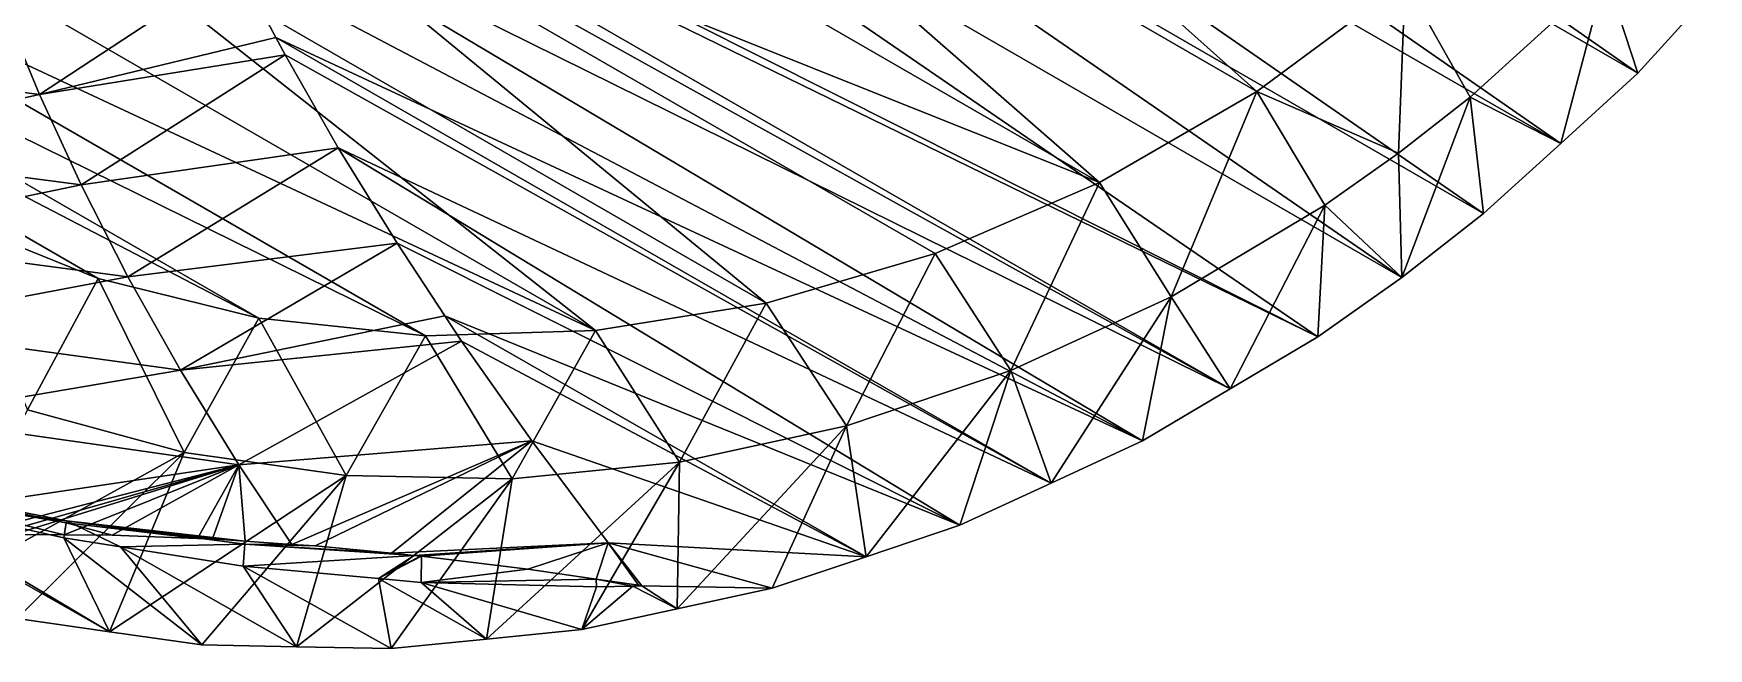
# Model space of a CAD drawing. Header units: metres. Extents: x -44.6 to 35.4, y -44.1 to 26.9.
# Drawn here: x 27.81 to 33.47, y -6.82 to -4.75 of the extents above; entities that cross this region are included whole.
import ezdxf

# ---------------------------------------------------------------- set-up
doc = ezdxf.new("R2010")
doc.units = ezdxf.units.M

msp = doc.modelspace()

# ---------------------------------------------------------------- linework, layer by layer
for points in [[(33.234993, -4.879559, 98.343468), (29.670536, -2.82162, 91.214554), (29.938917, -2.578015, 91.214554)], [(29.938917, -2.578015, 91.214554), (33.473427, -4.61592, 98.300354), (33.234993, -4.879559, 98.343468)], [(32.974075, -5.116828, 98.405434), (29.386189, -3.049306, 91.214554), (29.670536, -2.82162, 91.214554)], [(33.234993, -4.879559, 98.343468), (32.974075, -5.116828, 98.405434), (29.670536, -2.82162, 91.214554)], [(32.713158, -5.354098, 98.4674), (29.086737, -3.260383, 91.214554), (29.386189, -3.049306, 91.214554)], [(29.386189, -3.049306, 91.214554), (32.974075, -5.116828, 98.405434), (32.713158, -5.354098, 98.4674)], [(29.850414, -3.069177, 94.553925), (29.349352, -3.441119, 94.697083), (31.947428, -4.941119, 99.893234)], [(31.947428, -4.941119, 99.893234), (32.44849, -4.569177, 99.750076), (29.850414, -3.069177, 94.553925)], [(32.43734, -5.569764, 98.543053), (28.77309, -3.45421, 91.214554), (29.086737, -3.260383, 91.214554)], [(32.713158, -5.354098, 98.4674), (32.43734, -5.569764, 98.543053), (29.086737, -3.260383, 91.214554)], [(29.349352, -3.441119, 94.697083), (28.816902, -3.749299, 94.874344), (31.41498, -5.2493, 100.070496)], [(31.41498, -5.2493, 100.070496), (31.947428, -4.941119, 99.893234), (29.349352, -3.441119, 94.697083)], [(32.152691, -5.770138, 98.627533), (28.161783, -3.763989, 91.214554), (28.77309, -3.45421, 91.214554)], [(28.77309, -3.45421, 91.214554), (32.43734, -5.569764, 98.543053), (32.152691, -5.770138, 98.627533)], [(28.191515, -3.83637, 91.38382), (28.161783, -3.763989, 91.214554), (32.152691, -5.770138, 98.627533)], [(31.41498, -5.2493, 100.070496), (28.816902, -3.749299, 94.874344), (28.261137, -3.989045, 95.083023)], [(28.229311, -3.928378, 91.598991), (28.191515, -3.83637, 91.38382), (31.856541, -5.946384, 98.724724)], [(32.152691, -5.770138, 98.627533), (31.856541, -5.946384, 98.724724), (28.191515, -3.83637, 91.38382)], [(28.35676, -4.215292, 92.292656), (28.229311, -3.928378, 91.598991), (31.856541, -5.946384, 98.724724)], [(28.261137, -3.989045, 95.083023), (27.690479, -4.156723, 95.319946), (30.288555, -5.656723, 100.516098)], [(28.261137, -3.989045, 95.083023), (30.859213, -5.489045, 100.279175), (31.41498, -5.2493, 100.070496)], [(30.288555, -5.656723, 100.516098), (30.859213, -5.489045, 100.279175), (28.261137, -3.989045, 95.083023)], [(28.574081, -5.707605, 101.35865), (25.976004, -4.207605, 96.162491), (25.432571, -4.072991, 96.473068)], [(25.432571, -4.072991, 96.473068), (28.030647, -5.572991, 101.66922), (28.574081, -5.707605, 101.35865)], [(27.5152, -5.365037, 101.986977), (28.030647, -5.572991, 101.66922), (25.432571, -4.072991, 96.473068)], [(27.690479, -4.156723, 95.319946), (27.113581, -4.249791, 95.581528), (29.711657, -5.749791, 100.777679)], [(29.711657, -5.749791, 100.777679), (30.288555, -5.656723, 100.516098), (27.690479, -4.156723, 95.319946)], [(29.137264, -5.766838, 101.059959), (26.539186, -4.266838, 95.863808), (25.976004, -4.207605, 96.162491)], [(25.976004, -4.207605, 96.162491), (28.574081, -5.707605, 101.35865), (29.137264, -5.766838, 101.059959)], [(31.856541, -5.946384, 98.724724), (31.56039, -6.12263, 98.821922), (28.35676, -4.215292, 92.292656)], [(28.500916, -4.511633, 93.038742), (28.35676, -4.215292, 92.292656), (31.56039, -6.12263, 98.821922)], [(29.711657, -5.749791, 100.777679), (27.113581, -4.249791, 95.581528), (26.539186, -4.266838, 95.863808)], [(26.539186, -4.266838, 95.863808), (29.137264, -5.766838, 101.059959), (29.711657, -5.749791, 100.777679)], [(27.832457, -4.951015, 93.517685), (27.709169, -4.651397, 92.702156), (28.500916, -4.511633, 93.038742)], [(28.500916, -4.511633, 93.038742), (28.631739, -4.758928, 93.686256), (27.832457, -4.951015, 93.517685)], [(28.631739, -4.758928, 93.686256), (28.500916, -4.511633, 93.038742), (31.56039, -6.12263, 98.821922)], [(32.425976, -5.150086, 99.593643), (32.44849, -4.569177, 99.750076), (31.947428, -4.941119, 99.893234)], [(32.425976, -5.150086, 99.593643), (32.66785, -4.960964, 99.527298), (32.44849, -4.569177, 99.750076)], [(32.44849, -4.569177, 99.750076), (32.66785, -4.960964, 99.527298), (33.125458, -4.54483, 99.418625)], [(33.125458, -4.54483, 99.418625), (32.66785, -4.960964, 99.527298), (32.974075, -5.116828, 98.405434)], [(32.974075, -5.116828, 98.405434), (33.234993, -4.879559, 98.343468), (33.125458, -4.54483, 99.418625)], [(33.125458, -4.54483, 99.418625), (33.234993, -4.879559, 98.343468), (33.473427, -4.61592, 98.300354)], [(26.934803, -4.834795, 92.346626), (27.709169, -4.651397, 92.702156), (27.832457, -4.951015, 93.517685)], [(28.631739, -4.758928, 93.686256), (28.662537, -4.817149, 93.838699), (27.832457, -4.951015, 93.517685)], [(28.662537, -4.817149, 93.838699), (28.631739, -4.758928, 93.686256), (31.251921, -6.264962, 98.935074)], [(31.56039, -6.12263, 98.821922), (31.251921, -6.264962, 98.935074), (28.631739, -4.758928, 93.686256)], [(27.832457, -4.951015, 93.517685), (27.019365, -5.132223, 93.177017), (26.934803, -4.834795, 92.346626)], [(27.973009, -5.256686, 94.389076), (27.832457, -4.951015, 93.517685), (28.662537, -4.817149, 93.838699)], [(28.662537, -4.817149, 93.838699), (28.842335, -5.131492, 94.693741), (27.973009, -5.256686, 94.389076)], [(28.842335, -5.131492, 94.693741), (28.662537, -4.817149, 93.838699), (31.251921, -6.264962, 98.935074)], [(27.019365, -5.132223, 93.177017), (27.832457, -4.951015, 93.517685), (27.973009, -5.256686, 94.389076)], [(31.947428, -4.941119, 99.893234), (31.41498, -5.2493, 100.070496), (31.656961, -5.634907, 99.838196)], [(31.656961, -5.634907, 99.838196), (32.176361, -5.325799, 99.667725), (31.947428, -4.941119, 99.893234)], [(31.947428, -4.941119, 99.893234), (32.176361, -5.325799, 99.667725), (32.425976, -5.150086, 99.593643)], [(32.66785, -4.960964, 99.527298), (32.425976, -5.150086, 99.593643), (32.43734, -5.569764, 98.543053)], [(32.43734, -5.569764, 98.543053), (32.713158, -5.354098, 98.4674), (32.66785, -4.960964, 99.527298)], [(32.66785, -4.960964, 99.527298), (32.713158, -5.354098, 98.4674), (32.974075, -5.116828, 98.405434)], [(27.973009, -5.256686, 94.389076), (27.120115, -5.433223, 94.064072), (27.019365, -5.132223, 93.177017)], [(28.131617, -5.567773, 95.317177), (27.973009, -5.256686, 94.389076), (28.842335, -5.131492, 94.693741)], [(28.842335, -5.131492, 94.693741), (29.040947, -5.454221, 95.604767), (28.131617, -5.567773, 95.317177)], [(31.251921, -6.264962, 98.935074), (30.943451, -6.407294, 99.048218), (28.842335, -5.131492, 94.693741)], [(29.040947, -5.454221, 95.604767), (28.842335, -5.131492, 94.693741), (30.943451, -6.407294, 99.048218)], [(32.43734, -5.569764, 98.543053), (32.425976, -5.150086, 99.593643), (32.176361, -5.325799, 99.667725)], [(27.120115, -5.433223, 94.064072), (27.973009, -5.256686, 94.389076), (28.131617, -5.567773, 95.317177)], [(31.41498, -5.2493, 100.070496), (30.859213, -5.489045, 100.279175), (31.115953, -5.884536, 100.036636)], [(31.115953, -5.884536, 100.036636), (31.656961, -5.634907, 99.838196), (31.41498, -5.2493, 100.070496)], [(27.792055, -6.017935, 101.660072), (28.030647, -5.572991, 101.66922), (27.5152, -5.365037, 101.986977)], [(31.856541, -5.946384, 98.724724), (32.176361, -5.325799, 99.667725), (31.656961, -5.634907, 99.838196)], [(31.856541, -5.946384, 98.724724), (32.152691, -5.770138, 98.627533), (32.176361, -5.325799, 99.667725)], [(32.176361, -5.325799, 99.667725), (32.152691, -5.770138, 98.627533), (32.43734, -5.569764, 98.543053)], [(28.131617, -5.567773, 95.317177), (27.237949, -5.736969, 95.008606), (27.120115, -5.433223, 94.064072)], [(28.309, -5.883551, 96.302536), (28.131617, -5.567773, 95.317177), (29.040947, -5.454221, 95.604767)], [(29.040947, -5.454221, 95.604767), (29.202551, -5.699295, 96.322098), (28.309, -5.883551, 96.302536)], [(29.202551, -5.699295, 96.322098), (29.040947, -5.454221, 95.604767), (30.943451, -6.407294, 99.048218)], [(30.859213, -5.489045, 100.279175), (30.288555, -5.656723, 100.516098), (30.559902, -6.071654, 100.260643)], [(30.559902, -6.071654, 100.260643), (31.115953, -5.884536, 100.036636), (30.859213, -5.489045, 100.279175)], [(27.237949, -5.736969, 95.008606), (28.131617, -5.567773, 95.317177), (28.309, -5.883551, 96.302536)], [(28.030647, -5.572991, 101.66922), (27.792055, -6.017935, 101.660072), (28.321299, -6.161497, 101.354012)], [(28.321299, -6.161497, 101.354012), (28.574081, -5.707605, 101.35865), (28.030647, -5.572991, 101.66922)], [(30.288555, -5.656723, 100.516098), (29.711657, -5.749791, 100.777679), (29.995562, -6.193992, 100.5075)], [(29.995562, -6.193992, 100.5075), (30.559902, -6.071654, 100.260643), (30.288555, -5.656723, 100.516098)], [(31.656961, -5.634907, 99.838196), (31.115953, -5.884536, 100.036636), (31.251921, -6.264962, 98.935074)], [(31.251921, -6.264962, 98.935074), (31.56039, -6.12263, 98.821922), (31.656961, -5.634907, 99.838196)], [(31.656961, -5.634907, 99.838196), (31.56039, -6.12263, 98.821922), (31.856541, -5.946384, 98.724724)], [(29.202551, -5.699295, 96.322098), (29.258934, -5.784799, 96.572372), (28.309, -5.883551, 96.302536)], [(28.574081, -5.707605, 101.35865), (28.321299, -6.161497, 101.354012), (28.869425, -6.239187, 101.057518)], [(28.869425, -6.239187, 101.057518), (29.137264, -5.766838, 101.059959), (28.574081, -5.707605, 101.35865)], [(30.943451, -6.407294, 99.048218), (30.626404, -6.513984, 99.175941), (29.202551, -5.699295, 96.322098)], [(29.258934, -5.784799, 96.572372), (29.202551, -5.699295, 96.322098), (30.626404, -6.513984, 99.175941)], [(28.309, -5.883551, 96.302536), (27.373734, -6.042554, 96.011108), (27.237949, -5.736969, 95.008606)], [(29.137264, -5.766838, 101.059959), (28.869425, -6.239187, 101.057518), (29.429779, -6.250063, 100.7742)], [(29.429779, -6.250063, 100.7742), (29.711657, -5.749791, 100.777679), (29.137264, -5.766838, 101.059959)], [(29.711657, -5.749791, 100.777679), (29.429779, -6.250063, 100.7742), (29.995562, -6.193992, 100.5075)], [(28.505817, -6.203211, 97.345291), (28.309, -5.883551, 96.302536), (29.258934, -5.784799, 96.572372)], [(29.258934, -5.784799, 96.572372), (29.496761, -6.122597, 97.596794), (28.505817, -6.203211, 97.345291)], [(30.626404, -6.513984, 99.175941), (29.496761, -6.122597, 97.596794), (29.258934, -5.784799, 96.572372)], [(27.373734, -6.042554, 96.011108), (28.309, -5.883551, 96.302536), (28.505817, -6.203211, 97.345291)], [(31.115953, -5.884536, 100.036636), (30.559902, -6.071654, 100.260643), (30.626404, -6.513984, 99.175941)], [(30.626404, -6.513984, 99.175941), (30.943451, -6.407294, 99.048218), (31.115953, -5.884536, 100.036636)], [(31.115953, -5.884536, 100.036636), (30.943451, -6.407294, 99.048218), (31.251921, -6.264962, 98.935074)], [(28.505817, -6.203211, 97.345291), (27.528273, -6.348993, 97.071663), (27.373734, -6.042554, 96.011108)], [(28.321299, -6.161497, 101.354012), (27.792055, -6.017935, 101.660072), (27.454802, -6.641271, 100.724998)], [(30.559902, -6.071654, 100.260643), (29.995562, -6.193992, 100.5075), (29.987585, -6.690428, 99.44442)], [(29.987585, -6.690428, 99.44442), (30.309359, -6.620675, 99.303665), (30.559902, -6.071654, 100.260643)], [(30.559902, -6.071654, 100.260643), (30.309359, -6.620675, 99.303665), (30.626404, -6.513984, 99.175941)], [(27.454802, -6.641271, 100.724998), (27.756563, -6.723126, 100.550491), (28.321299, -6.161497, 101.354012)], [(28.321299, -6.161497, 101.354012), (27.756563, -6.723126, 100.550491), (28.069092, -6.767424, 100.381439)], [(28.869425, -6.239187, 101.057518), (28.321299, -6.161497, 101.354012), (28.069092, -6.767424, 100.381439)], [(28.684994, -6.472121, 98.255692), (28.505817, -6.203211, 97.345291), (29.496761, -6.122597, 97.596794)], [(29.496761, -6.122597, 97.596794), (28.764416, -6.477529, 98.317108), (28.684994, -6.472121, 98.255692)], [(29.022463, -6.502265, 98.514862), (28.764416, -6.477529, 98.317108), (29.496761, -6.122597, 97.596794)], [(29.496761, -6.122597, 97.596794), (29.754784, -6.466888, 98.677879), (29.022463, -6.502265, 98.514862)], [(30.626404, -6.513984, 99.175941), (29.754784, -6.466888, 98.677879), (29.496761, -6.122597, 97.596794)], [(27.579254, -6.442615, 97.403244), (27.528273, -6.348993, 97.071663), (28.505817, -6.203211, 97.345291)], [(28.505817, -6.203211, 97.345291), (27.677723, -6.440088, 97.478165), (27.579254, -6.442615, 97.403244)], [(28.505817, -6.203211, 97.345291), (27.74469, -6.43837, 97.529114), (27.677723, -6.440088, 97.478165)], [(27.915386, -6.439624, 97.660614), (27.74469, -6.43837, 97.529114), (28.505817, -6.203211, 97.345291)], [(28.505817, -6.203211, 97.345291), (28.078176, -6.44082, 97.786018), (27.915386, -6.439624, 97.660614)], [(28.366817, -6.451959, 98.009583), (28.078176, -6.44082, 97.786018), (28.505817, -6.203211, 97.345291)], [(28.505817, -6.203211, 97.345291), (28.417788, -6.453926, 98.049065), (28.366817, -6.451959, 98.009583)], [(28.527498, -6.461397, 98.133904), (28.417788, -6.453926, 98.049065), (28.505817, -6.203211, 97.345291)], [(28.505817, -6.203211, 97.345291), (28.684994, -6.472121, 98.255692), (28.527498, -6.461397, 98.133904)], [(29.995562, -6.193992, 100.5075), (29.429779, -6.250063, 100.7742), (29.343216, -6.792152, 99.737236)], [(29.343216, -6.792152, 99.737236), (29.665812, -6.760182, 99.585167), (29.995562, -6.193992, 100.5075)], [(29.995562, -6.193992, 100.5075), (29.665812, -6.760182, 99.585167), (29.987585, -6.690428, 99.44442)], [(27.306974, -6.314202, 98.721992), (27.316278, -6.272942, 98.289246), (27.923367, -6.392373, 98.388481)], [(27.316278, -6.272942, 98.289246), (27.311724, -6.293138, 97.854927), (27.922281, -6.399403, 97.944725)], [(27.922281, -6.399403, 97.944725), (27.923367, -6.392373, 98.388481), (27.316278, -6.272942, 98.289246)], [(28.069092, -6.767424, 100.381439), (28.38162, -6.811721, 100.212387), (28.869425, -6.239187, 101.057518)], [(28.869425, -6.239187, 101.057518), (28.38162, -6.811721, 100.212387), (28.70112, -6.817922, 100.050842)], [(29.429779, -6.250063, 100.7742), (28.869425, -6.239187, 101.057518), (28.70112, -6.817922, 100.050842)], [(28.70112, -6.817922, 100.050842), (29.020622, -6.824123, 99.889305), (29.429779, -6.250063, 100.7742)], [(29.429779, -6.250063, 100.7742), (29.020622, -6.824123, 99.889305), (29.343216, -6.792152, 99.737236)], [(27.231474, -6.292293, 98.708313), (28.069092, -6.767424, 100.381439), (27.756563, -6.723126, 100.550491)], [(28.069092, -6.767424, 100.381439), (27.231474, -6.292293, 98.708313), (27.306974, -6.314202, 98.721992)], [(27.923367, -6.392373, 98.388481), (27.914455, -6.450122, 98.82843), (27.306974, -6.314202, 98.721992)], [(27.306974, -6.314202, 98.721992), (27.914455, -6.450122, 98.82843), (28.069092, -6.767424, 100.381439)], [(27.311724, -6.293138, 97.854927), (27.74469, -6.43837, 97.529114), (27.915386, -6.439624, 97.660614)], [(27.915386, -6.439624, 97.660614), (27.922281, -6.399403, 97.944725), (27.311724, -6.293138, 97.854927)], [(28.105951, -6.480341, 98.860855), (27.914455, -6.450122, 98.82843), (27.923367, -6.392373, 98.388481)], [(27.923367, -6.392373, 98.388481), (27.922281, -6.399403, 97.944725), (28.366817, -6.451959, 98.009583)], [(28.105951, -6.480341, 98.860855), (27.923367, -6.392373, 98.388481), (28.527021, -6.471426, 98.484726)], [(27.923367, -6.392373, 98.388481), (28.417788, -6.453926, 98.049065), (28.527498, -6.461397, 98.133904)], [(28.366817, -6.451959, 98.009583), (28.417788, -6.453926, 98.049065), (27.923367, -6.392373, 98.388481)], [(28.527498, -6.461397, 98.133904), (28.527021, -6.471426, 98.484726), (27.923367, -6.392373, 98.388481)], [(28.38162, -6.811721, 100.212387), (27.914455, -6.450122, 98.82843), (28.105951, -6.480341, 98.860855)], [(28.38162, -6.811721, 100.212387), (28.069092, -6.767424, 100.381439), (27.914455, -6.450122, 98.82843)], [(27.922281, -6.399403, 97.944725), (27.915386, -6.439624, 97.660614), (28.078176, -6.44082, 97.786018)], [(28.078176, -6.44082, 97.786018), (28.366817, -6.451959, 98.009583), (27.922281, -6.399403, 97.944725)], [(28.527021, -6.471426, 98.484726), (28.520796, -6.545803, 98.931091), (28.105951, -6.480341, 98.860855)], [(28.105951, -6.480341, 98.860855), (28.70112, -6.817922, 100.050842), (28.38162, -6.811721, 100.212387)], [(28.70112, -6.817922, 100.050842), (28.105951, -6.480341, 98.860855), (28.520796, -6.545803, 98.931091)], [(28.520796, -6.545803, 98.931091), (28.527021, -6.471426, 98.484726), (29.099245, -6.509625, 98.573708)], [(29.099245, -6.509625, 98.573708), (28.978243, -6.587707, 99.005829), (28.520796, -6.545803, 98.931091)], [(28.527021, -6.471426, 98.484726), (28.527498, -6.461397, 98.133904), (28.684994, -6.472121, 98.255692)], [(28.527021, -6.471426, 98.484726), (28.764416, -6.477529, 98.317108), (29.022463, -6.502265, 98.514862)], [(28.684994, -6.472121, 98.255692), (28.764416, -6.477529, 98.317108), (28.527021, -6.471426, 98.484726)], [(29.022463, -6.502265, 98.514862), (29.099245, -6.509625, 98.573708), (28.527021, -6.471426, 98.484726)], [(29.099245, -6.509625, 98.573708), (29.11904, -6.511523, 98.588875), (28.978243, -6.587707, 99.005829)], [(29.099245, -6.509625, 98.573708), (29.022463, -6.502265, 98.514862), (29.754784, -6.466888, 98.677879)], [(29.11904, -6.511523, 98.588875), (29.099245, -6.509625, 98.573708), (29.754784, -6.466888, 98.677879)], [(29.754784, -6.466888, 98.677879), (29.123383, -6.512052, 98.592148), (29.11904, -6.511523, 98.588875)], [(29.482737, -6.555863, 98.862923), (29.123383, -6.512052, 98.592148), (29.754784, -6.466888, 98.677879)], [(29.754784, -6.466888, 98.677879), (29.713778, -6.589663, 99.032616), (29.482737, -6.555863, 98.862923)], [(29.856699, -6.610571, 99.137589), (29.713778, -6.589663, 99.032616), (29.754784, -6.466888, 98.677879)], [(29.754784, -6.466888, 98.677879), (29.868624, -6.612457, 99.14621), (29.856699, -6.610571, 99.137589)], [(29.754784, -6.466888, 98.677879), (30.626404, -6.513984, 99.175941), (30.309359, -6.620675, 99.303665)], [(30.309359, -6.620675, 99.303665), (29.868624, -6.612457, 99.14621), (29.754784, -6.466888, 98.677879)], [(29.020622, -6.824123, 99.889305), (28.520796, -6.545803, 98.931091), (28.978243, -6.587707, 99.005829)], [(29.020622, -6.824123, 99.889305), (28.70112, -6.817922, 100.050842), (28.520796, -6.545803, 98.931091)], [(28.978243, -6.587707, 99.005829), (29.11904, -6.511523, 98.588875), (29.123383, -6.512052, 98.592148)], [(29.123383, -6.512052, 98.592148), (29.12224, -6.600897, 99.02935), (28.978243, -6.587707, 99.005829)], [(29.12224, -6.600897, 99.02935), (29.123383, -6.512052, 98.592148), (29.482737, -6.555863, 98.862923)], [(29.12224, -6.600897, 99.02935), (29.482737, -6.555863, 98.862923), (29.713778, -6.589663, 99.032616)], [(28.978243, -6.587707, 99.005829), (29.343216, -6.792152, 99.737236), (29.020622, -6.824123, 99.889305)], [(29.343216, -6.792152, 99.737236), (28.978243, -6.587707, 99.005829), (29.12224, -6.600897, 99.02935)], [(29.713778, -6.589663, 99.032616), (29.715122, -6.615361, 99.12265), (29.12224, -6.600897, 99.02935)], [(29.12224, -6.600897, 99.02935), (29.715122, -6.615361, 99.12265), (29.665812, -6.760182, 99.585167)], [(29.665812, -6.760182, 99.585167), (29.343216, -6.792152, 99.737236), (29.12224, -6.600897, 99.02935)], [(29.665812, -6.760182, 99.585167), (29.715122, -6.615361, 99.12265), (29.838331, -6.61303, 99.141556)], [(29.838331, -6.61303, 99.141556), (29.987585, -6.690428, 99.44442), (29.665812, -6.760182, 99.585167)], [(29.713778, -6.589663, 99.032616), (29.856699, -6.610571, 99.137589), (29.838331, -6.61303, 99.141556)], [(29.838331, -6.61303, 99.141556), (29.715122, -6.615361, 99.12265), (29.713778, -6.589663, 99.032616)], [(29.856699, -6.610571, 99.137589), (29.868624, -6.612457, 99.14621), (29.838331, -6.61303, 99.141556)], [(29.987585, -6.690428, 99.44442), (29.838331, -6.61303, 99.141556), (29.868624, -6.612457, 99.14621)], [(29.868624, -6.612457, 99.14621), (30.309359, -6.620675, 99.303665), (29.987585, -6.690428, 99.44442)]]:
    msp.add_3dface(points)

doc.saveas('drawing.dxf')
